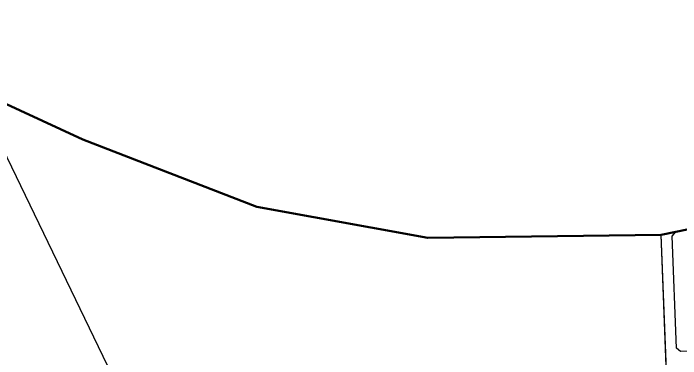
# Model space of a CAD drawing. Header units: millimetres. Extents: x 590121 to 927379, y 438565 to 1441738.
# Drawn here: x 925464 to 926372, y 1441268 to 1441738 of the extents above; entities that cross this region are included whole.
import ezdxf

# ---------------------------------------------------------------- set-up
doc = ezdxf.new("R2010")
doc.units = ezdxf.units.MM
doc.header["$LTSCALE"] = 10
doc.layers.add('end maj 26 02 2021', color=30, linetype='Continuous')

msp = doc.modelspace()

# ---------------------------------------------------------------- linework, layer by layer
at = {"layer": 'end maj 26 02 2021', "linetype": 'ByBlock'}
msp.add_line((925409.87, 1441635.22), (925662.49, 1441113.3), dxfattribs=at)
at = {"layer": 'end maj 26 02 2021', "color": 3, "linetype": 'ByBlock'}
msp.add_line((926357.44, 1441136.55), (926345.65, 1441436.32), dxfattribs=at)
at = {"layer": 'end maj 26 02 2021', "linetype": 'ByBlock', "flags": 128}
msp.add_lwpolyline([(927154.59, 1441738.09), (927154.59, 1441738.09), (927354.01, 1441306.62), (927379.06, 1441152.8), (927302.72, 1440896.94), (927279.62, 1440838.97), (927263.99, 1440817.14), (927269.67, 1440730.08), (927279.86, 1440573.85), (927289.89, 1440419.91), (926860.68, 1440445.92), (926429.11, 1440472.07), (926383.47, 1440474.83), (926369.23, 1440836.78), (926357.44, 1441136.55), (926345.65, 1441436.32), (926526.96, 1441473.37), (926732.34, 1441549.44), (927116.72, 1441725.21)], close=True, dxfattribs=at)
at = {"layer": 'end maj 26 02 2021', "color": 6, "linetype": 'ByBlock', "lineweight": 50, "ltscale": 0.0014, "flags": 128}
msp.add_lwpolyline([(925665.03, 1438955.68), (925698.18, 1439212.92), (925694.66, 1439547.94), (925626.23, 1439723.85), (925403.41, 1439860.67), (925179.09, 1440337.89), (925328.59, 1440725.96), (925461.94, 1440945.14), (925426.23, 1441284.92), (925217.44, 1441724.31), (925558.88, 1441566.24), (925795.78, 1441474.51), (926028.41, 1441432.43), (926345.65, 1441436.32), (926526.96, 1441473.37)], dxfattribs=at)
at = {"layer": 'end maj 26 02 2021', "color": 3, "linetype": 'ByBlock', "lineweight": -3, "ltscale": 0.0014, "flags": 128}
msp.add_lwpolyline([(926514.49, 1441470.82), (926519.59, 1441466.83), (926537.16, 1441020.14), (926537.16, 1441020.14), (926457.22, 1441017.01), (926447.65, 1441260.19), (926446.87, 1441280.18), (926371.92, 1441277.23), (926366.73, 1441282.03), (926360.74, 1441434.37), (926365.44, 1441440.36)], close=True, dxfattribs=at)

doc.saveas('drawing.dxf')
